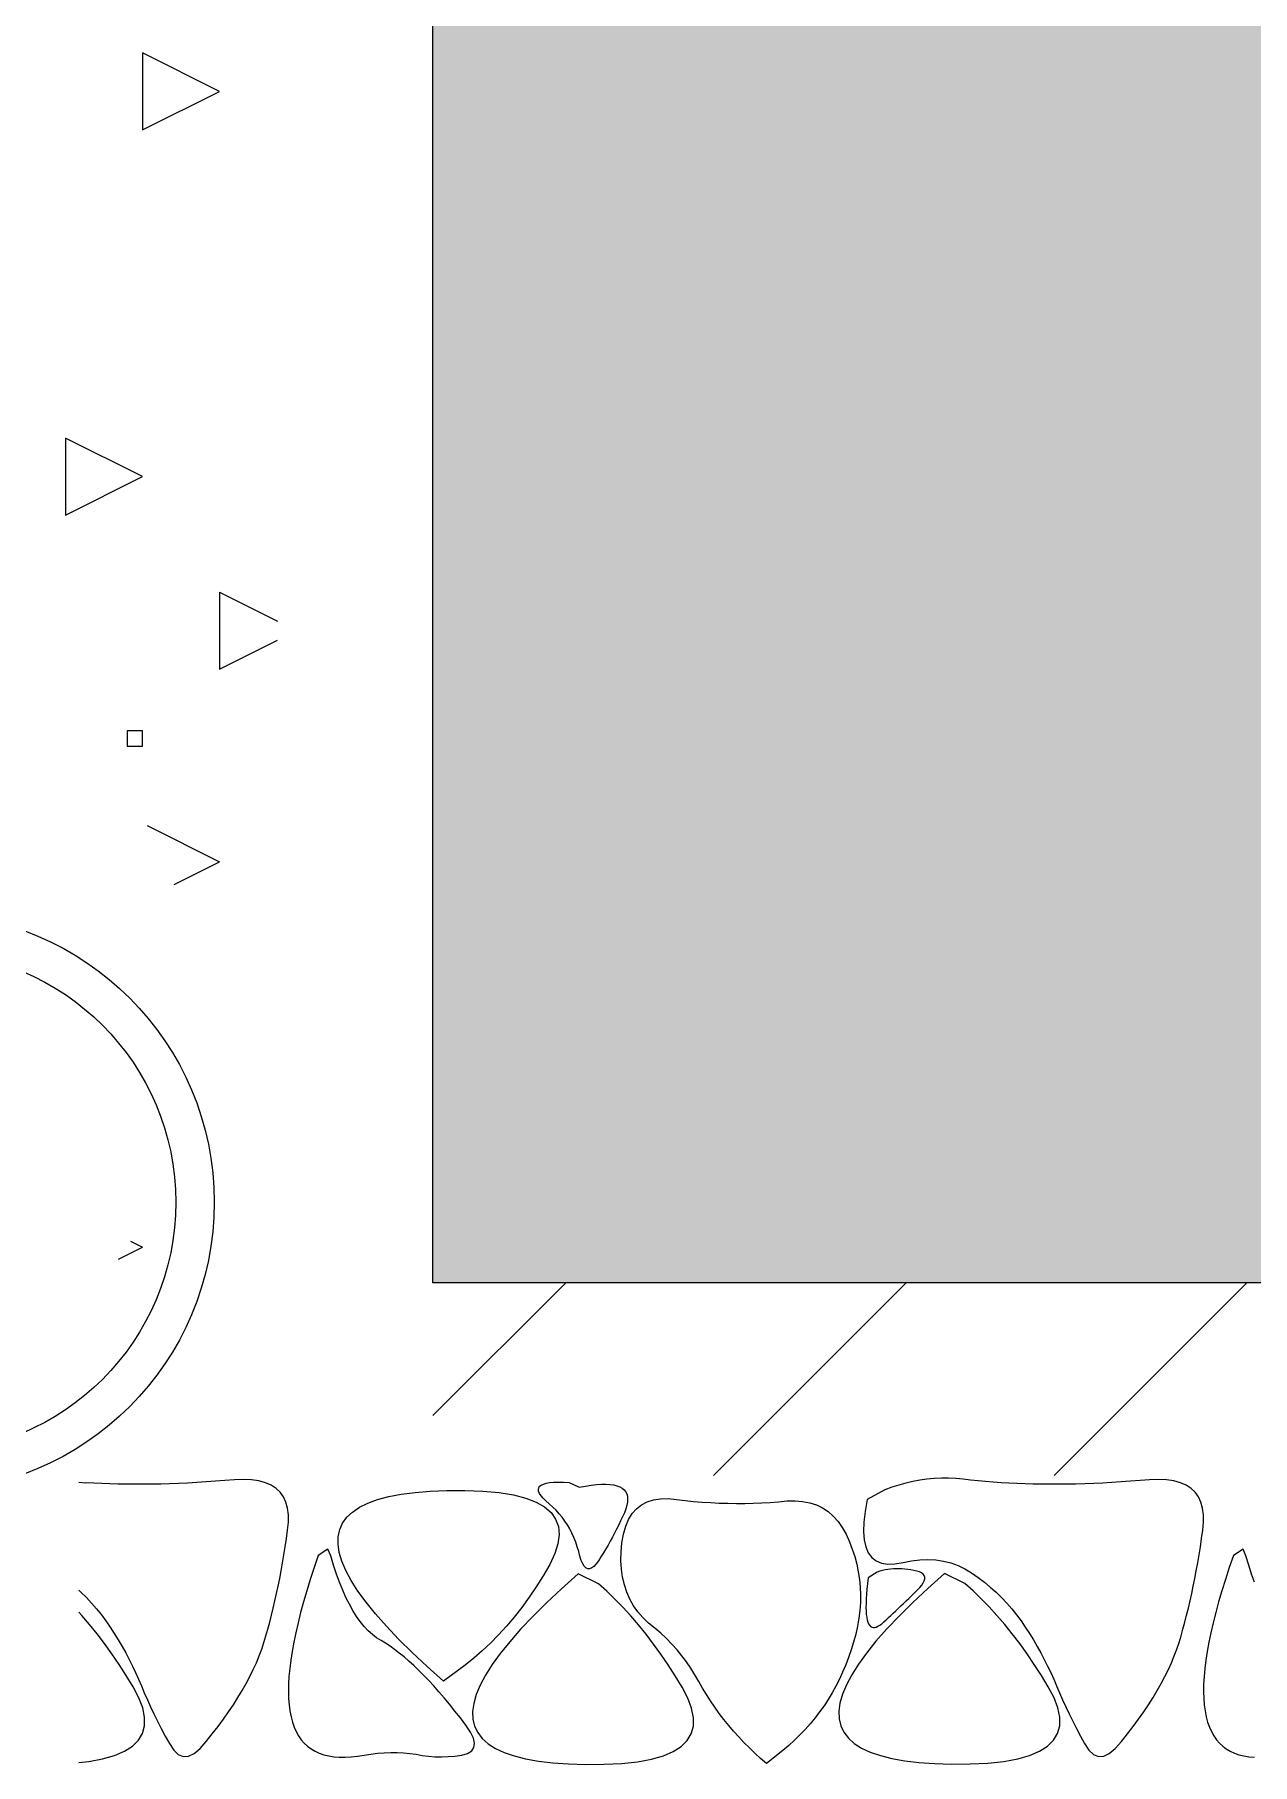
# Model space of a CAD drawing. Header units: metres. Extents: x -220 to 294, y -29 to 18.
# Drawn here: x 24.812 to 25.444, y -8.75 to -7.852 of the extents above; entities that cross this region are included whole.
import ezdxf

# ---------------------------------------------------------------- set-up
doc = ezdxf.new("R2010")
doc.units = ezdxf.units.M
doc.header["$MEASUREMENT"] = 0
for name, color, linetype in [('Rota', 7, 'Continuous'), ('Tarama', 7, 'Continuous'), ('Yay', 7, 'Continuous')]:
    doc.layers.add(name, color=color, linetype=linetype)

msp = doc.modelspace()

# ---------------------------------------------------------------- hatches: boundary and pattern name
at = {"layer": 'Tarama', "linetype": 'Continuous', "lineweight": -3}
h = msp.add_hatch(dxfattribs=at)
h.set_pattern_fill('ANSI33', color=58, scale=0.4, style=0)
h.paths.add_polyline_path([(25.01864, -7.8), (25.01864, -8.5), (34.71864, -8.5), (34.71864, -8.2), (34.71864, -7.8)])
h = msp.add_hatch(dxfattribs=at)
h.set_pattern_fill('ANSI31', color=58, style=0)
h.paths.add_polyline_path([(25.01864, -8.5), (25.01864, -8.6), (34.71864, -8.6), (34.71864, -8.5)])

# ---------------------------------------------------------------- linework, layer by layer
at = {"layer": 'Rota', "color": 7, "linetype": 'Continuous', "lineweight": -3}
for points in [[(25.01864, -8.5), (25.01864, -7.8)], [(25.51864, -8.5), (25.01864, -8.5)]]:
    msp.add_lwpolyline(points, dxfattribs=at)
at = {"layer": 'Tarama', "color": 251, "linetype": 'Continuous', "lineweight": -3}
for points in [[(24.9079, -7.88138), (24.8679, -7.86138)], [(24.8679, -7.86138), (24.8679, -7.90138)], [(24.8679, -7.90138), (24.9079, -7.88138)], [(24.8679, -8.08138), (24.8279, -8.06139)], [(24.8279, -8.06139), (24.8279, -8.10139)], [(24.8279, -8.10139), (24.8679, -8.08138)], [(24.9079, -8.14139), (24.9379, -8.15639)], [(24.9079, -8.14139), (24.9079, -8.18139)], [(24.9079, -8.18139), (24.9379, -8.16638)], [(24.8679, -8.21338), (24.8599, -8.21338)], [(24.8599, -8.21338), (24.8599, -8.22139)], [(24.8679, -8.22139), (24.8679, -8.21338)], [(24.8599, -8.22139), (24.8679, -8.22139)], [(24.87032, -8.2626), (24.9079, -8.28139)], [(24.88434, -8.29316), (24.9079, -8.28139)], [(24.85542, -8.48763), (24.8679, -8.48139)], [(24.86173, -8.4783), (24.8679, -8.48139)]]:
    msp.add_lwpolyline(points, dxfattribs=at)
at = {"layer": 'Tarama', "color": 36, "linetype": 'Continuous', "lineweight": -3}
for points in [[(24.83479, -8.60348), (24.83856, -8.60375)], [(24.89608, -8.60364), (24.89133, -8.60391)], [(24.90089, -8.60334), (24.89608, -8.60364)], [(24.90575, -8.603), (24.90089, -8.60334)], [(24.91067, -8.60261), (24.90575, -8.603)], [(24.91562, -8.6022), (24.91067, -8.60261)], [(24.92027, -8.60204), (24.91562, -8.6022)], [(24.9245, -8.60225), (24.92027, -8.60204)], [(24.92831, -8.60283), (24.9245, -8.60225)], [(24.9317, -8.60376), (24.92831, -8.60283)], [(25.07741, -8.60403), (25.07918, -8.60372)], [(25.07918, -8.60372), (25.08126, -8.60353)], [(25.08126, -8.60353), (25.08366, -8.60344)], [(25.08366, -8.60344), (25.08639, -8.60347)], [(25.08639, -8.60347), (25.08943, -8.60361)], [(25.08943, -8.60361), (25.09455, -8.60614)], [(25.26772, -8.60314), (25.26405, -8.60397)], [(25.2714, -8.60247), (25.26772, -8.60314)], [(25.2751, -8.60196), (25.2714, -8.60247)], [(25.27882, -8.60162), (25.2751, -8.60196)], [(25.28256, -8.60145), (25.27882, -8.60162)], [(25.28632, -8.60144), (25.28256, -8.60145)], [(25.29009, -8.60159), (25.28632, -8.60144)], [(25.29389, -8.60191), (25.29009, -8.60159)], [(25.29772, -8.60235), (25.29389, -8.60191)], [(25.3016, -8.60276), (25.29772, -8.60235)], [(25.30553, -8.60313), (25.3016, -8.60276)], [(25.30951, -8.60346), (25.30553, -8.60313)], [(25.31356, -8.60375), (25.30951, -8.60346)], [(25.37108, -8.60364), (25.36633, -8.60391)], [(25.37589, -8.60334), (25.37108, -8.60364)], [(25.38075, -8.603), (25.37589, -8.60334)], [(25.38567, -8.60261), (25.38075, -8.603)], [(25.39062, -8.6022), (25.38567, -8.60261)], [(25.39527, -8.60204), (25.39062, -8.6022)], [(25.3995, -8.60225), (25.39527, -8.60204)], [(25.40331, -8.60283), (25.3995, -8.60225)], [(25.4067, -8.60376), (25.40331, -8.60283)], [(24.84265, -8.60399), (24.83856, -8.60375)], [(24.84681, -8.6042), (24.84265, -8.60399)], [(24.85101, -8.60436), (24.84681, -8.6042)], [(24.85527, -8.60448), (24.85101, -8.60436)], [(24.85959, -8.60455), (24.85527, -8.60448)], [(24.86396, -8.60459), (24.85959, -8.60455)], [(24.86838, -8.60458), (24.86396, -8.60459)], [(24.87286, -8.60453), (24.86838, -8.60458)], [(24.8774, -8.60444), (24.87286, -8.60453)], [(24.88198, -8.6043), (24.8774, -8.60444)], [(24.88663, -8.60412), (24.88198, -8.6043)], [(24.89133, -8.60391), (24.88663, -8.60412)], [(24.93467, -8.60505), (24.9317, -8.60376)], [(24.93721, -8.60671), (24.93467, -8.60505)], [(24.93933, -8.60873), (24.93721, -8.60671)], [(24.94104, -8.61111), (24.93933, -8.60873)], [(24.94232, -8.61386), (24.94104, -8.61111)], [(24.98488, -8.61438), (24.98993, -8.61253)], [(24.98993, -8.61253), (24.99571, -8.61099)], [(24.99571, -8.61099), (25.00219, -8.60975)], [(25.00219, -8.60975), (25.00938, -8.60881)], [(25.00938, -8.60881), (25.01729, -8.60817)], [(25.01729, -8.60817), (25.02591, -8.60783)], [(25.02591, -8.60783), (25.03524, -8.6078)], [(25.03524, -8.6078), (25.04462, -8.60812)], [(25.04462, -8.60812), (25.05301, -8.60887)], [(25.05301, -8.60887), (25.0604, -8.61007)], [(25.0604, -8.61007), (25.0668, -8.6117)], [(25.0668, -8.6117), (25.07219, -8.61378)], [(25.07337, -8.60723), (25.07354, -8.60637)], [(25.07352, -8.60821), (25.07337, -8.60723)], [(25.07398, -8.60929), (25.07352, -8.60821)], [(25.07354, -8.60637), (25.07403, -8.60562)], [(25.07477, -8.61049), (25.07398, -8.60929)], [(25.07403, -8.60562), (25.07484, -8.60498)], [(25.07587, -8.6118), (25.07477, -8.61049)], [(25.07484, -8.60498), (25.07596, -8.60445)], [(25.0773, -8.61322), (25.07587, -8.6118)], [(25.07596, -8.60445), (25.07741, -8.60403)], [(25.09455, -8.60614), (25.09777, -8.60553)], [(25.09777, -8.60553), (25.10078, -8.60506)], [(25.10078, -8.60506), (25.10356, -8.60474)], [(25.10356, -8.60474), (25.10612, -8.60456)], [(25.10612, -8.60456), (25.10846, -8.60453)], [(25.10846, -8.60453), (25.11058, -8.60465)], [(25.11058, -8.60465), (25.11248, -8.60491)], [(25.11248, -8.60491), (25.11415, -8.60531)], [(25.11415, -8.60531), (25.11561, -8.60586)], [(25.11561, -8.60586), (25.11685, -8.60656)], [(25.11685, -8.60656), (25.11786, -8.6074)], [(25.11786, -8.6074), (25.11866, -8.60838)], [(25.11866, -8.60838), (25.11923, -8.60951)], [(25.11923, -8.60951), (25.11958, -8.61079)], [(25.11958, -8.61079), (25.11971, -8.61221)], [(25.11971, -8.61221), (25.11962, -8.61377)], [(25.12977, -8.61365), (25.13306, -8.61261)], [(25.13306, -8.61261), (25.13671, -8.61206)], [(25.13671, -8.61206), (25.14072, -8.61202)], [(25.14072, -8.61202), (25.14507, -8.61245)], [(25.14507, -8.61245), (25.14953, -8.61298)], [(25.24413, -8.61253), (25.243, -8.61869)], [(25.25319, -8.60746), (25.24413, -8.61253)], [(25.25679, -8.60614), (25.25319, -8.60746)], [(25.26041, -8.60497), (25.25679, -8.60614)], [(25.26405, -8.60397), (25.26041, -8.60497)], [(25.31765, -8.60399), (25.31356, -8.60375)], [(25.3218, -8.6042), (25.31765, -8.60399)], [(25.32601, -8.60436), (25.3218, -8.6042)], [(25.33027, -8.60448), (25.32601, -8.60436)], [(25.33459, -8.60455), (25.33027, -8.60448)], [(25.33896, -8.60459), (25.33459, -8.60455)], [(25.34338, -8.60458), (25.33896, -8.60459)], [(25.34786, -8.60453), (25.34338, -8.60458)], [(25.3524, -8.60444), (25.34786, -8.60453)], [(25.35699, -8.6043), (25.3524, -8.60444)], [(25.36163, -8.60412), (25.35699, -8.6043)], [(25.36633, -8.60391), (25.36163, -8.60412)], [(25.40966, -8.60505), (25.4067, -8.60376)], [(25.41221, -8.60671), (25.40966, -8.60505)], [(25.41434, -8.60873), (25.41221, -8.60671)], [(25.41604, -8.61111), (25.41434, -8.60873)], [(25.41732, -8.61386), (25.41604, -8.61111)], [(24.94318, -8.61696), (24.94232, -8.61386)], [(24.94362, -8.62043), (24.94318, -8.61696)], [(24.94364, -8.62426), (24.94362, -8.62043)], [(24.97398, -8.62172), (24.9769, -8.61897)], [(24.9769, -8.61897), (24.98053, -8.61652)], [(24.98053, -8.61652), (24.98488, -8.61438)], [(25.07219, -8.61378), (25.07658, -8.61629)], [(25.07658, -8.61629), (25.07997, -8.61924)], [(25.07904, -8.61475), (25.0773, -8.61322)], [(25.08086, -8.61637), (25.07904, -8.61475)], [(25.07997, -8.61924), (25.08236, -8.62263)], [(25.08258, -8.61808), (25.08086, -8.61637)], [(25.0842, -8.61986), (25.08258, -8.61808)], [(25.08573, -8.62172), (25.0842, -8.61986)], [(25.11708, -8.62146), (25.11609, -8.62358)], [(25.11803, -8.61934), (25.11708, -8.62146)], [(25.11878, -8.61734), (25.11803, -8.61934)], [(25.11931, -8.61548), (25.11878, -8.61734)], [(25.11962, -8.61377), (25.11931, -8.61548)], [(25.12019, -8.62281), (25.12205, -8.61978)], [(25.12205, -8.61978), (25.12426, -8.61724)], [(25.12426, -8.61724), (25.12683, -8.6152)], [(25.12683, -8.6152), (25.12977, -8.61365)], [(25.14953, -8.61298), (25.15398, -8.61343)], [(25.15398, -8.61343), (25.15843, -8.61379)], [(25.15843, -8.61379), (25.16287, -8.61409)], [(25.16287, -8.61409), (25.1673, -8.6143)], [(25.1673, -8.6143), (25.17172, -8.61444)], [(25.17172, -8.61444), (25.17614, -8.61449)], [(25.17614, -8.61449), (25.18055, -8.61447)], [(25.18055, -8.61447), (25.18495, -8.61438)], [(25.18495, -8.61438), (25.18934, -8.6142)], [(25.18934, -8.6142), (25.19373, -8.61395)], [(25.19373, -8.61395), (25.19811, -8.61362)], [(25.19811, -8.61362), (25.20247, -8.61323)], [(25.20247, -8.61323), (25.20664, -8.61315)], [(25.20664, -8.61315), (25.21056, -8.61347)], [(25.21056, -8.61347), (25.21424, -8.61419)], [(25.21424, -8.61419), (25.21767, -8.61532)], [(25.21767, -8.61532), (25.22085, -8.61685)], [(25.22085, -8.61685), (25.22379, -8.61878)], [(25.22379, -8.61878), (25.22648, -8.62111)], [(25.22648, -8.62111), (25.22893, -8.62385)], [(25.243, -8.61869), (25.24236, -8.62423)], [(25.41818, -8.61696), (25.41732, -8.61386)], [(25.41862, -8.62043), (25.41818, -8.61696)], [(25.41864, -8.62426), (25.41862, -8.62043)], [(24.94263, -8.63277), (24.94324, -8.62845)], [(24.94324, -8.62845), (24.94364, -8.62426)], [(24.96949, -8.63178), (24.97027, -8.62812)], [(24.97027, -8.62812), (24.97177, -8.62477)], [(24.97177, -8.62477), (24.97398, -8.62172)], [(25.08236, -8.62263), (25.08375, -8.62646)], [(25.08375, -8.62646), (25.08414, -8.63072)], [(25.08715, -8.62366), (25.08573, -8.62172)], [(25.08847, -8.62568), (25.08715, -8.62366)], [(25.08969, -8.62778), (25.08847, -8.62568)], [(25.09081, -8.62996), (25.08969, -8.62778)], [(25.09184, -8.63221), (25.09081, -8.62996)], [(25.11295, -8.6299), (25.11184, -8.63198)], [(25.11402, -8.6278), (25.11295, -8.6299)], [(25.11507, -8.6257), (25.11402, -8.6278)], [(25.11609, -8.62358), (25.11507, -8.6257)], [(25.11679, -8.63491), (25.11756, -8.63038)], [(25.11756, -8.63038), (25.1187, -8.62635)], [(25.1187, -8.62635), (25.12019, -8.62281)], [(25.22893, -8.62385), (25.23113, -8.62699)], [(25.23113, -8.62699), (25.23309, -8.63054)], [(25.23309, -8.63054), (25.2348, -8.63437)], [(25.24236, -8.62423), (25.24221, -8.62914)], [(25.24221, -8.62914), (25.24254, -8.63343)], [(25.41763, -8.63277), (25.41824, -8.62845)], [(25.41824, -8.62845), (25.41864, -8.62426)], [(24.94131, -8.64123), (24.94199, -8.63703)], [(24.94199, -8.63703), (24.94263, -8.63277)], [(24.96417, -8.63821), (24.95914, -8.64146)], [(24.96563, -8.64173), (24.96417, -8.63821)], [(24.96942, -8.63573), (24.96949, -8.63178)], [(24.97006, -8.63999), (24.96942, -8.63573)], [(25.08353, -8.63543), (25.08193, -8.64057)], [(25.08414, -8.63072), (25.08353, -8.63543)], [(25.09276, -8.63455), (25.09184, -8.63221)], [(25.09358, -8.63696), (25.09276, -8.63455)], [(25.09431, -8.63946), (25.09358, -8.63696)], [(25.09495, -8.64197), (25.09431, -8.63946)], [(25.10834, -8.63816), (25.10712, -8.6402)], [(25.10954, -8.63611), (25.10834, -8.63816)], [(25.1107, -8.63405), (25.10954, -8.63611)], [(25.11184, -8.63198), (25.1107, -8.63405)], [(25.11636, -8.63969), (25.11679, -8.63491)], [(25.2348, -8.63437), (25.2363, -8.63824)], [(25.2363, -8.63824), (25.23757, -8.64213)], [(25.24254, -8.63343), (25.24335, -8.63709)], [(25.24335, -8.63709), (25.24465, -8.64012)], [(25.41632, -8.64123), (25.41699, -8.63703)], [(25.41699, -8.63703), (25.41763, -8.63277)], [(25.43917, -8.63821), (25.43414, -8.64146)], [(25.44063, -8.64173), (25.43917, -8.63821)], [(24.93988, -8.64944), (24.94061, -8.64537)], [(24.94061, -8.64537), (24.94131, -8.64123)], [(24.95699, -8.64779), (24.95499, -8.65392)], [(24.95914, -8.64146), (24.95699, -8.64779)], [(24.96708, -8.64657), (24.96563, -8.64173)], [(24.96859, -8.65115), (24.96708, -8.64657)], [(24.97141, -8.64455), (24.97006, -8.63999)], [(24.97348, -8.64941), (24.97141, -8.64455)], [(25.07932, -8.64615), (25.07587, -8.65205)], [(25.08193, -8.64057), (25.07932, -8.64615)], [(25.09564, -8.64411), (25.09495, -8.64197)], [(25.09639, -8.64583), (25.09564, -8.64411)], [(25.0972, -8.64712), (25.09639, -8.64583)], [(25.09807, -8.64798), (25.0972, -8.64712)], [(25.099, -8.64842), (25.09807, -8.64798)], [(25.1, -8.64844), (25.099, -8.64842)], [(25.10105, -8.64802), (25.1, -8.64844)], [(25.10217, -8.64719), (25.10105, -8.64802)], [(25.10335, -8.64592), (25.10217, -8.64719)], [(25.10459, -8.64424), (25.10335, -8.64592)], [(25.10587, -8.64223), (25.10459, -8.64424)], [(25.10712, -8.6402), (25.10587, -8.64223)], [(25.11627, -8.64428), (25.11636, -8.63969)], [(25.11651, -8.64867), (25.11627, -8.64428)], [(25.23757, -8.64213), (25.23862, -8.64604)], [(25.23862, -8.64604), (25.23945, -8.64998)], [(25.24465, -8.64012), (25.24644, -8.64253)], [(25.24644, -8.64253), (25.24871, -8.64431)], [(25.24871, -8.64431), (25.25147, -8.64547)], [(25.25147, -8.64547), (25.25471, -8.64601)], [(25.25471, -8.64601), (25.25844, -8.64591)], [(25.25623, -8.64864), (25.2548, -8.64882)], [(25.25768, -8.64852), (25.25623, -8.64864)], [(25.25914, -8.64845), (25.25768, -8.64852)], [(25.25844, -8.64591), (25.26265, -8.6452)], [(25.26061, -8.64844), (25.25914, -8.64845)], [(25.26211, -8.64849), (25.26061, -8.64844)], [(25.26362, -8.6486), (25.26211, -8.64849)], [(25.26265, -8.6452), (25.26709, -8.64428)], [(25.26514, -8.64877), (25.26362, -8.6486)], [(25.26709, -8.64428), (25.27141, -8.64374)], [(25.27141, -8.64374), (25.27561, -8.64359)], [(25.27561, -8.64359), (25.27969, -8.6438)], [(25.27969, -8.6438), (25.28365, -8.6444)], [(25.28365, -8.6444), (25.28749, -8.64538)], [(25.28749, -8.64538), (25.29121, -8.64674)], [(25.29121, -8.64674), (25.29481, -8.64847)], [(25.29481, -8.64847), (25.29829, -8.65058)], [(25.41488, -8.64944), (25.41561, -8.64537)], [(25.41561, -8.64537), (25.41632, -8.64123)], [(25.43199, -8.64779), (25.42999, -8.65392)], [(25.43414, -8.64146), (25.43199, -8.64779)], [(25.44208, -8.64657), (25.44063, -8.64173)], [(25.44359, -8.65115), (25.44208, -8.64657)], [(24.93751, -8.66128), (24.93833, -8.6574)], [(24.93833, -8.6574), (24.93912, -8.65345)], [(24.93912, -8.65345), (24.93988, -8.64944)], [(24.95499, -8.65392), (24.95316, -8.65986)], [(24.97017, -8.65547), (24.96859, -8.65115)], [(24.97181, -8.65953), (24.97017, -8.65547)], [(24.97626, -8.65457), (24.97348, -8.64941)], [(24.97975, -8.66003), (24.97626, -8.65457)], [(25.07587, -8.65205), (25.07226, -8.65776)], [(25.09401, -8.65114), (25.08545, -8.65879)], [(25.10465, -8.6563), (25.09401, -8.65114)], [(25.10892, -8.66014), (25.10465, -8.6563)], [(25.11709, -8.65286), (25.11651, -8.64867)], [(25.11801, -8.65685), (25.11709, -8.65286)], [(25.11926, -8.66064), (25.11801, -8.65685)], [(25.23945, -8.64998), (25.24006, -8.65395)], [(25.24006, -8.65395), (25.24044, -8.65794)], [(25.24426, -8.6561), (25.24395, -8.65896)], [(25.24464, -8.65305), (25.24426, -8.6561)], [(25.24924, -8.65013), (25.24464, -8.65305)], [(25.2506, -8.64971), (25.24924, -8.65013)], [(25.25199, -8.64936), (25.2506, -8.64971)], [(25.25339, -8.64906), (25.25199, -8.64936)], [(25.2548, -8.64882), (25.25339, -8.64906)], [(25.26668, -8.64899), (25.26514, -8.64877)], [(25.26824, -8.64927), (25.26668, -8.64899)], [(25.2698, -8.64962), (25.26824, -8.64927)], [(25.27117, -8.65004), (25.2698, -8.64962)], [(25.27227, -8.65057), (25.27117, -8.65004)], [(25.27131, -8.65821), (25.27238, -8.65692)], [(25.2731, -8.65119), (25.27227, -8.65057)], [(25.27238, -8.65692), (25.27318, -8.65572)], [(25.27366, -8.6519), (25.2731, -8.65119)], [(25.27318, -8.65572), (25.27371, -8.65462)], [(25.27395, -8.65271), (25.27366, -8.6519)], [(25.27371, -8.65462), (25.27396, -8.65362)], [(25.27396, -8.65362), (25.27395, -8.65271)], [(25.28412, -8.65095), (25.27557, -8.6586)], [(25.29477, -8.65611), (25.28412, -8.65095)], [(25.29904, -8.65995), (25.29477, -8.65611)], [(25.29829, -8.65058), (25.30164, -8.65292)], [(25.30164, -8.65292), (25.30487, -8.65537)], [(25.30487, -8.65537), (25.30797, -8.65793)], [(25.41251, -8.66128), (25.41333, -8.6574)], [(25.41333, -8.6574), (25.41412, -8.65345)], [(25.41412, -8.65345), (25.41488, -8.64944)], [(25.42999, -8.65392), (25.42816, -8.65986)], [(25.44517, -8.65547), (25.44359, -8.65115)], [(24.83479, -8.65957), (24.83595, -8.6606)], [(24.83595, -8.6606), (24.83879, -8.66337)], [(24.83879, -8.66337), (24.84151, -8.66625)], [(24.84151, -8.66625), (24.8441, -8.66923)], [(24.93578, -8.66886), (24.93666, -8.6651)], [(24.93666, -8.6651), (24.93751, -8.66128)], [(24.95149, -8.6656), (24.94998, -8.67114)], [(24.95316, -8.65986), (24.95149, -8.6656)], [(24.97352, -8.66332), (24.97181, -8.65953)], [(24.97529, -8.66686), (24.97352, -8.66332)], [(24.98395, -8.6658), (24.97975, -8.66003)], [(24.98887, -8.67186), (24.98395, -8.6658)], [(25.06854, -8.66324), (25.06473, -8.66847)], [(25.07226, -8.65776), (25.06854, -8.66324)], [(25.07763, -8.66612), (25.07052, -8.67315)], [(25.08545, -8.65879), (25.07763, -8.66612)], [(25.11312, -8.66419), (25.10892, -8.66014)], [(25.11726, -8.66844), (25.11312, -8.66419)], [(25.12084, -8.66424), (25.11926, -8.66064)], [(25.12276, -8.66763), (25.12084, -8.66424)], [(25.24055, -8.66599), (25.24027, -8.67006)], [(25.24044, -8.65794), (25.24061, -8.66195)], [(25.24061, -8.66195), (25.24055, -8.66599)], [(25.24346, -8.66639), (25.24343, -8.66848)], [(25.24355, -8.6641), (25.24346, -8.66639)], [(25.24372, -8.66162), (25.24355, -8.6641)], [(25.24395, -8.65896), (25.24372, -8.66162)], [(25.26774, -8.66593), (25.26064, -8.67296)], [(25.26149, -8.66775), (25.26284, -8.66646)], [(25.26284, -8.66646), (25.26421, -8.66514)], [(25.26421, -8.66514), (25.26562, -8.6638)], [(25.26562, -8.6638), (25.26704, -8.66243)], [(25.26704, -8.66243), (25.2685, -8.66103)], [(25.27557, -8.6586), (25.26774, -8.66593)], [(25.2685, -8.66103), (25.26997, -8.6596)], [(25.26997, -8.6596), (25.27131, -8.65821)], [(25.30324, -8.664), (25.29904, -8.65995)], [(25.30737, -8.66825), (25.30324, -8.664)], [(25.30797, -8.65793), (25.31095, -8.6606)], [(25.31095, -8.6606), (25.31379, -8.66337)], [(25.31379, -8.66337), (25.31651, -8.66625)], [(25.31651, -8.66625), (25.3191, -8.66923)], [(25.41078, -8.66886), (25.41166, -8.6651)], [(25.41166, -8.6651), (25.41251, -8.66128)], [(25.42649, -8.6656), (25.42498, -8.67114)], [(25.42816, -8.65986), (25.42649, -8.6656)], [(24.83644, -8.67271), (24.83479, -8.6709)], [(24.84044, -8.67737), (24.83644, -8.67271)], [(24.8441, -8.66923), (24.84657, -8.67232)], [(24.84657, -8.67232), (24.8489, -8.67552)], [(24.8489, -8.67552), (24.85113, -8.6788)], [(24.93393, -8.67619), (24.93487, -8.67256)], [(24.93487, -8.67256), (24.93578, -8.66886)], [(24.94998, -8.67114), (24.94864, -8.67648)], [(24.97712, -8.67013), (24.97529, -8.66686)], [(24.97901, -8.67314), (24.97712, -8.67013)], [(24.98097, -8.67588), (24.97901, -8.67314)], [(24.9945, -8.67823), (24.98887, -8.67186)], [(25.06083, -8.67347), (25.05682, -8.67822)], [(25.06473, -8.66847), (25.06083, -8.67347)], [(25.07052, -8.67315), (25.06415, -8.67987)], [(25.12132, -8.6729), (25.11726, -8.66844)], [(25.12533, -8.67756), (25.12132, -8.6729)], [(25.12502, -8.67082), (25.12276, -8.66763)], [(25.12761, -8.67381), (25.12502, -8.67082)], [(25.13054, -8.67661), (25.12761, -8.67381)], [(25.23977, -8.67414), (25.23904, -8.67826)], [(25.24027, -8.67006), (25.23977, -8.67414)], [(25.24343, -8.66848), (25.24348, -8.67038)], [(25.24348, -8.67038), (25.2436, -8.6721)], [(25.2436, -8.6721), (25.24379, -8.67362)], [(25.24379, -8.67362), (25.24405, -8.67495)], [(25.24405, -8.67495), (25.24439, -8.67608)], [(25.25275, -8.67599), (25.25393, -8.67489)], [(25.25393, -8.67489), (25.25512, -8.67377)], [(25.26064, -8.67296), (25.25426, -8.67968)], [(25.25512, -8.67377), (25.25634, -8.67262)], [(25.25634, -8.67262), (25.25759, -8.67144)], [(25.25759, -8.67144), (25.25886, -8.67024)], [(25.25886, -8.67024), (25.26016, -8.66901)], [(25.26016, -8.66901), (25.26149, -8.66775)], [(25.31144, -8.67271), (25.30737, -8.66825)], [(25.31544, -8.67737), (25.31144, -8.67271)], [(25.3191, -8.66923), (25.32157, -8.67232)], [(25.32157, -8.67232), (25.3239, -8.67552)], [(25.3239, -8.67552), (25.32613, -8.6788)], [(25.40893, -8.67619), (25.40987, -8.67256)], [(25.40987, -8.67256), (25.41078, -8.66886)], [(25.42498, -8.67114), (25.42364, -8.67648)], [(24.84438, -8.68224), (24.84044, -8.67737)], [(24.84825, -8.68731), (24.84438, -8.68224)], [(24.85113, -8.6788), (24.85327, -8.68209)], [(24.85327, -8.68209), (24.85533, -8.68541)], [(24.93093, -8.68672), (24.93196, -8.68327)], [(24.93196, -8.68327), (24.93296, -8.67976)], [(24.93296, -8.67976), (24.93393, -8.67619)], [(24.94745, -8.68163), (24.94642, -8.68658)], [(24.94864, -8.67648), (24.94745, -8.68163)], [(24.983, -8.67837), (24.98097, -8.67588)], [(24.98508, -8.68059), (24.983, -8.67837)], [(24.98723, -8.68255), (24.98508, -8.68059)], [(24.98944, -8.68425), (24.98723, -8.68255)], [(24.99172, -8.68568), (24.98944, -8.68425)], [(25.00084, -8.6849), (24.9945, -8.67823)], [(25.05272, -8.68274), (25.04852, -8.68701)], [(25.05682, -8.67822), (25.05272, -8.68274)], [(25.06415, -8.67987), (25.0585, -8.68629)], [(25.12926, -8.68243), (25.12533, -8.67756)], [(25.13313, -8.6875), (25.12926, -8.68243)], [(25.13375, -8.67924), (25.13054, -8.67661)], [(25.13687, -8.68193), (25.13375, -8.67924)], [(25.13985, -8.68471), (25.13687, -8.68193)], [(25.2381, -8.68239), (25.23697, -8.68651)], [(25.23904, -8.67826), (25.2381, -8.68239)], [(25.24439, -8.67608), (25.24479, -8.67703)], [(25.24479, -8.67703), (25.24527, -8.67779)], [(25.24527, -8.67779), (25.24581, -8.67835)], [(25.24581, -8.67835), (25.24643, -8.67873)], [(25.24643, -8.67873), (25.24712, -8.67891)], [(25.24712, -8.67891), (25.24788, -8.6789)], [(25.24788, -8.6789), (25.24871, -8.6787)], [(25.25426, -8.67968), (25.24861, -8.6861)], [(25.24871, -8.6787), (25.24962, -8.67831)], [(25.24962, -8.67831), (25.25059, -8.67772)], [(25.25059, -8.67772), (25.25164, -8.67695)], [(25.25164, -8.67695), (25.25275, -8.67599)], [(25.31938, -8.68224), (25.31544, -8.67737)], [(25.32325, -8.68731), (25.31938, -8.68224)], [(25.32613, -8.6788), (25.32827, -8.68209)], [(25.32827, -8.68209), (25.33033, -8.68541)], [(25.40593, -8.68672), (25.40696, -8.68327)], [(25.40696, -8.68327), (25.40796, -8.67976)], [(25.40796, -8.67976), (25.40893, -8.67619)], [(25.42245, -8.68163), (25.42142, -8.68658)], [(25.42364, -8.67648), (25.42245, -8.68163)], [(24.85205, -8.69259), (24.84825, -8.68731)], [(24.85579, -8.69808), (24.85205, -8.69259)], [(24.85533, -8.68541), (24.8573, -8.68875)], [(24.8573, -8.68875), (24.85919, -8.69212)], [(24.85919, -8.69212), (24.861, -8.69551)], [(24.92846, -8.69367), (24.92977, -8.69018)], [(24.92977, -8.69018), (24.93093, -8.68672)], [(24.94555, -8.69133), (24.94485, -8.69589)], [(24.94642, -8.68658), (24.94555, -8.69133)], [(24.99404, -8.68709), (24.99172, -8.68568)], [(24.9964, -8.68865), (24.99404, -8.68709)], [(24.99879, -8.69036), (24.9964, -8.68865)], [(25.00121, -8.69221), (24.99879, -8.69036)], [(25.00789, -8.69187), (25.00084, -8.6849)], [(25.00367, -8.69421), (25.00121, -8.69221)], [(25.01566, -8.69914), (25.00789, -8.69187)], [(25.04422, -8.69105), (25.03982, -8.69485)], [(25.04852, -8.68701), (25.04422, -8.69105)], [(25.05357, -8.6924), (25.04937, -8.69819)], [(25.0585, -8.68629), (25.05357, -8.6924)], [(25.13694, -8.69278), (25.13313, -8.6875)], [(25.14067, -8.69827), (25.13694, -8.69278)], [(25.14268, -8.68759), (25.13985, -8.68471)], [(25.14536, -8.69057), (25.14268, -8.68759)], [(25.1479, -8.69364), (25.14536, -8.69057)], [(25.23573, -8.69054), (25.23437, -8.69448)], [(25.23697, -8.68651), (25.23573, -8.69054)], [(25.24369, -8.69221), (25.23949, -8.698)], [(25.24861, -8.6861), (25.24369, -8.69221)], [(25.32705, -8.69259), (25.32325, -8.68731)], [(25.33079, -8.69808), (25.32705, -8.69259)], [(25.33033, -8.68541), (25.3323, -8.68875)], [(25.3323, -8.68875), (25.33419, -8.69212)], [(25.33419, -8.69212), (25.336, -8.69551)], [(25.40346, -8.69367), (25.40477, -8.69018)], [(25.40477, -8.69018), (25.40593, -8.68672)], [(25.42056, -8.69133), (25.41985, -8.69589)], [(25.42142, -8.68658), (25.42056, -8.69133)], [(24.85946, -8.70376), (24.85579, -8.69808)], [(24.861, -8.69551), (24.86272, -8.69892)], [(24.86272, -8.69892), (24.86435, -8.70235)], [(24.86435, -8.70235), (24.8659, -8.70581)], [(24.92363, -8.70434), (24.92539, -8.70075)], [(24.92539, -8.70075), (24.927, -8.6972)], [(24.927, -8.6972), (24.92846, -8.69367)], [(24.94431, -8.70025), (24.94392, -8.70441)], [(24.94485, -8.69589), (24.94431, -8.70025)], [(25.00616, -8.69635), (25.00367, -8.69421)], [(25.00868, -8.69865), (25.00616, -8.69635)], [(25.01124, -8.70109), (25.00868, -8.69865)], [(25.01383, -8.70368), (25.01124, -8.70109)], [(25.02413, -8.70672), (25.01566, -8.69914)], [(25.03533, -8.69841), (25.02413, -8.70672)], [(25.03982, -8.69485), (25.03533, -8.69841)], [(25.04937, -8.69819), (25.0459, -8.70369)], [(25.14435, -8.70395), (25.14067, -8.69827)], [(25.15029, -8.69682), (25.1479, -8.69364)], [(25.15253, -8.70009), (25.15029, -8.69682)], [(25.15463, -8.70345), (25.15253, -8.70009)], [(25.23131, -8.70209), (25.22961, -8.70575)], [(25.2329, -8.69833), (25.23131, -8.70209)], [(25.23437, -8.69448), (25.2329, -8.69833)], [(25.23949, -8.698), (25.23601, -8.7035)], [(25.33446, -8.70376), (25.33079, -8.69808)], [(25.336, -8.69551), (25.33772, -8.69892)], [(25.33772, -8.69892), (25.33935, -8.70235)], [(25.33935, -8.70235), (25.3409, -8.70581)], [(25.39863, -8.70434), (25.40039, -8.70075)], [(25.40039, -8.70075), (25.402, -8.6972)], [(25.402, -8.6972), (25.40346, -8.69367)], [(25.41931, -8.70025), (25.41892, -8.70441)], [(25.41985, -8.69589), (25.41931, -8.70025)], [(24.86307, -8.70966), (24.85946, -8.70376)], [(24.86607, -8.7154), (24.86307, -8.70966)], [(24.8659, -8.70581), (24.86737, -8.70929)], [(24.86737, -8.70929), (24.86885, -8.71282)], [(24.91966, -8.71161), (24.92172, -8.70796)], [(24.92172, -8.70796), (24.92363, -8.70434)], [(24.9437, -8.70837), (24.94364, -8.71214)], [(24.94392, -8.70441), (24.9437, -8.70837)], [(25.01646, -8.70641), (25.01383, -8.70368)], [(25.01911, -8.70929), (25.01646, -8.70641)], [(25.0218, -8.71232), (25.01911, -8.70929)], [(25.04315, -8.70887), (25.04112, -8.71375)], [(25.0459, -8.70369), (25.04315, -8.70887)], [(25.14795, -8.70985), (25.14435, -8.70395)], [(25.15096, -8.71559), (25.14795, -8.70985)], [(25.15659, -8.70691), (25.15463, -8.70345)], [(25.15857, -8.71035), (25.15659, -8.70691)], [(25.16063, -8.71373), (25.15857, -8.71035)], [(25.22779, -8.70933), (25.22586, -8.71282)], [(25.22961, -8.70575), (25.22779, -8.70933)], [(25.23326, -8.70868), (25.23124, -8.71356)], [(25.23601, -8.7035), (25.23326, -8.70868)], [(25.33807, -8.70966), (25.33446, -8.70376)], [(25.34107, -8.7154), (25.33807, -8.70966)], [(25.3409, -8.70581), (25.34237, -8.70929)], [(25.34237, -8.70929), (25.34385, -8.71282)], [(25.39466, -8.71161), (25.39672, -8.70796)], [(25.39672, -8.70796), (25.39863, -8.70434)], [(25.4187, -8.70837), (25.41864, -8.71214)], [(25.41892, -8.70441), (25.4187, -8.70837)], [(24.86806, -8.72069), (24.86607, -8.7154)], [(24.86885, -8.71282), (24.87043, -8.7164)], [(24.87043, -8.7164), (24.8721, -8.72005)], [(24.8721, -8.72005), (24.87387, -8.72376)], [(24.91258, -8.72277), (24.91509, -8.71902)], [(24.91509, -8.71902), (24.91745, -8.7153)], [(24.91745, -8.7153), (24.91966, -8.71161)], [(24.94364, -8.71214), (24.94374, -8.71571)], [(24.94374, -8.71571), (24.944, -8.71908)], [(24.944, -8.71908), (24.94442, -8.72226)], [(25.02453, -8.71549), (25.0218, -8.71232)], [(25.02729, -8.71881), (25.02453, -8.71549)], [(25.03008, -8.72228), (25.02729, -8.71881)], [(25.03982, -8.71832), (25.03925, -8.72258)], [(25.04112, -8.71375), (25.03982, -8.71832)], [(25.15294, -8.72088), (25.15096, -8.71559)], [(25.16277, -8.71705), (25.16063, -8.71373)], [(25.16499, -8.72031), (25.16277, -8.71705)], [(25.1673, -8.72351), (25.16499, -8.72031)], [(25.22165, -8.71952), (25.21938, -8.72274)], [(25.22382, -8.71622), (25.22165, -8.71952)], [(25.22586, -8.71282), (25.22382, -8.71622)], [(25.22994, -8.71813), (25.22937, -8.72239)], [(25.23124, -8.71356), (25.22994, -8.71813)], [(25.34306, -8.72069), (25.34107, -8.7154)], [(25.34385, -8.71282), (25.34543, -8.7164)], [(25.34543, -8.7164), (25.3471, -8.72005)], [(25.3471, -8.72005), (25.34887, -8.72376)], [(25.38758, -8.72277), (25.39009, -8.71902)], [(25.39009, -8.71902), (25.39245, -8.7153)], [(25.39245, -8.7153), (25.39466, -8.71161)], [(25.41864, -8.71214), (25.41874, -8.71571)], [(25.41874, -8.71571), (25.419, -8.71908)], [(25.419, -8.71908), (25.41942, -8.72226)], [(24.86902, -8.72555), (24.86806, -8.72069)], [(24.86897, -8.72996), (24.86902, -8.72555)], [(24.87387, -8.72376), (24.87572, -8.72754)], [(24.87572, -8.72754), (24.87766, -8.73137)], [(24.9071, -8.73036), (24.90992, -8.72655)], [(24.90992, -8.72655), (24.91258, -8.72277)], [(24.94442, -8.72226), (24.94501, -8.72523)], [(24.94501, -8.72523), (24.94575, -8.72801)], [(24.94575, -8.72801), (24.94666, -8.7306)], [(25.0329, -8.7259), (25.03008, -8.72228)], [(25.03576, -8.72966), (25.0329, -8.7259)], [(25.03925, -8.72258), (25.0394, -8.72653)], [(25.0394, -8.72653), (25.04028, -8.73018)], [(25.15391, -8.72574), (25.15294, -8.72088)], [(25.15385, -8.73015), (25.15391, -8.72574)], [(25.16969, -8.72665), (25.1673, -8.72351)], [(25.17217, -8.72972), (25.16969, -8.72665)], [(25.21448, -8.7289), (25.21186, -8.73185)], [(25.21699, -8.72587), (25.21448, -8.7289)], [(25.21938, -8.72274), (25.21699, -8.72587)], [(25.22937, -8.72239), (25.22952, -8.72634)], [(25.22952, -8.72634), (25.2304, -8.72999)], [(25.34402, -8.72555), (25.34306, -8.72069)], [(25.34397, -8.72996), (25.34402, -8.72555)], [(25.34887, -8.72376), (25.35072, -8.72754)], [(25.35072, -8.72754), (25.35266, -8.73137)], [(25.3821, -8.73036), (25.38492, -8.72655)], [(25.38492, -8.72655), (25.38758, -8.72277)], [(25.41942, -8.72226), (25.42001, -8.72523)], [(25.42001, -8.72523), (25.42075, -8.72801)], [(25.42075, -8.72801), (25.42166, -8.7306)], [(24.86267, -8.74054), (24.86579, -8.73746)], [(24.86579, -8.73746), (24.86789, -8.73393)], [(24.86789, -8.73393), (24.86897, -8.72996)], [(24.87766, -8.73137), (24.8797, -8.73526)], [(24.8797, -8.73526), (24.88183, -8.73922)], [(24.89782, -8.74179), (24.90103, -8.73809)], [(24.90103, -8.73809), (24.90414, -8.73421)], [(24.90414, -8.73421), (24.9071, -8.73036)], [(24.94666, -8.7306), (24.94772, -8.73299)], [(24.94772, -8.73299), (24.94895, -8.73517)], [(24.94895, -8.73517), (24.95033, -8.73717)], [(24.95033, -8.73717), (24.95188, -8.73896)], [(25.03816, -8.73325), (25.03576, -8.72966)], [(25.03967, -8.73639), (25.03816, -8.73325)], [(25.04026, -8.73906), (25.03967, -8.73639)], [(25.04028, -8.73018), (25.04188, -8.73352)], [(25.04188, -8.73352), (25.04421, -8.73655)], [(25.04421, -8.73655), (25.04727, -8.73927)], [(25.14755, -8.74073), (25.15067, -8.73765)], [(25.15067, -8.73765), (25.15277, -8.73412)], [(25.15277, -8.73412), (25.15385, -8.73015)], [(25.17472, -8.73274), (25.17217, -8.72972)], [(25.17736, -8.73569), (25.17472, -8.73274)], [(25.18008, -8.73859), (25.17736, -8.73569)], [(25.20627, -8.73747), (25.20331, -8.74015)], [(25.20912, -8.73471), (25.20627, -8.73747)], [(25.21186, -8.73185), (25.20912, -8.73471)], [(25.2304, -8.72999), (25.232, -8.73333)], [(25.232, -8.73333), (25.23433, -8.73636)], [(25.23433, -8.73636), (25.23738, -8.73908)], [(25.33767, -8.74054), (25.34079, -8.73746)], [(25.34079, -8.73746), (25.34289, -8.73393)], [(25.34289, -8.73393), (25.34397, -8.72996)], [(25.35266, -8.73137), (25.3547, -8.73526)], [(25.3547, -8.73526), (25.35683, -8.73922)], [(25.37282, -8.74179), (25.37603, -8.73809)], [(25.37603, -8.73809), (25.37914, -8.73421)], [(25.37914, -8.73421), (25.3821, -8.73036)], [(25.42166, -8.7306), (25.42272, -8.73299)], [(25.42272, -8.73299), (25.42395, -8.73517)], [(25.42395, -8.73517), (25.42533, -8.73717)], [(25.42533, -8.73717), (25.42688, -8.73896)], [(24.83998, -8.74846), (24.84718, -8.74714)], [(24.84718, -8.74714), (24.85336, -8.74539)], [(24.85336, -8.74539), (24.85853, -8.74318)], [(24.85853, -8.74318), (24.86267, -8.74054)], [(24.88183, -8.73922), (24.88408, -8.74268)], [(24.88408, -8.74268), (24.8865, -8.74492)], [(24.8865, -8.74492), (24.88908, -8.74596)], [(24.88908, -8.74596), (24.89183, -8.74578)], [(24.89183, -8.74578), (24.89474, -8.74439)], [(24.89474, -8.74439), (24.89782, -8.74179)], [(24.95188, -8.73896), (24.95359, -8.74056)], [(24.95359, -8.74056), (24.95546, -8.74196)], [(24.95546, -8.74196), (24.95749, -8.74316)], [(24.95749, -8.74316), (24.95968, -8.74417)], [(24.95968, -8.74417), (24.96204, -8.74498)], [(24.96204, -8.74498), (24.96455, -8.74559)], [(24.96455, -8.74559), (24.96723, -8.746)], [(24.96723, -8.746), (24.97006, -8.74622)], [(24.97006, -8.74622), (24.97306, -8.74624)], [(24.97306, -8.74624), (24.97622, -8.74606)], [(24.97622, -8.74606), (24.97953, -8.74569)], [(24.97953, -8.74569), (24.98301, -8.74513)], [(24.98301, -8.74513), (24.9865, -8.74461)], [(24.9865, -8.74461), (24.98995, -8.74423)], [(24.98995, -8.74423), (24.99337, -8.74398)], [(24.99337, -8.74398), (24.99676, -8.74387)], [(24.99676, -8.74387), (25.00011, -8.74389)], [(25.00011, -8.74389), (25.00342, -8.74405)], [(25.00342, -8.74405), (25.00669, -8.74434)], [(25.00669, -8.74434), (25.00994, -8.74477)], [(25.00994, -8.74477), (25.01315, -8.74532)], [(25.01315, -8.74532), (25.0164, -8.74575)], [(25.0164, -8.74575), (25.01972, -8.746)], [(25.01972, -8.746), (25.02311, -8.74607)], [(25.02311, -8.74607), (25.02656, -8.74596)], [(25.02656, -8.74596), (25.03008, -8.74567)], [(25.03008, -8.74567), (25.03365, -8.74518)], [(25.03365, -8.74518), (25.03665, -8.74434)], [(25.03665, -8.74434), (25.03876, -8.74304)], [(25.03876, -8.74304), (25.03996, -8.74128)], [(25.03996, -8.74128), (25.04026, -8.73906)], [(25.04727, -8.73927), (25.05105, -8.74169)], [(25.05105, -8.74169), (25.05555, -8.7438)], [(25.05555, -8.7438), (25.06078, -8.7456)], [(25.06078, -8.7456), (25.06674, -8.7471)], [(25.06674, -8.7471), (25.07342, -8.74828)], [(25.12486, -8.74865), (25.13206, -8.74733)], [(25.13206, -8.74733), (25.13825, -8.74557)], [(25.13825, -8.74557), (25.14341, -8.74337)], [(25.14341, -8.74337), (25.14755, -8.74073)], [(25.18289, -8.74142), (25.18008, -8.73859)], [(25.18578, -8.74419), (25.18289, -8.74142)], [(25.18875, -8.7469), (25.18578, -8.74419)], [(25.1918, -8.74955), (25.18875, -8.7469)], [(25.20022, -8.74274), (25.1918, -8.74955)], [(25.20331, -8.74015), (25.20022, -8.74274)], [(25.23738, -8.73908), (25.24116, -8.7415)], [(25.24116, -8.7415), (25.24567, -8.74361)], [(25.24567, -8.74361), (25.2509, -8.74541)], [(25.2509, -8.74541), (25.25685, -8.74691)], [(25.25685, -8.74691), (25.26353, -8.74809)], [(25.31498, -8.74846), (25.32218, -8.74714)], [(25.32218, -8.74714), (25.32836, -8.74539)], [(25.32836, -8.74539), (25.33353, -8.74318)], [(25.33353, -8.74318), (25.33767, -8.74054)], [(25.35683, -8.73922), (25.35909, -8.74268)], [(25.35909, -8.74268), (25.3615, -8.74492)], [(25.3615, -8.74492), (25.36408, -8.74596)], [(25.36408, -8.74596), (25.36683, -8.74578)], [(25.36683, -8.74578), (25.36974, -8.74439)], [(25.36974, -8.74439), (25.37282, -8.74179)], [(25.42688, -8.73896), (25.42859, -8.74056)], [(25.42859, -8.74056), (25.43046, -8.74196)], [(25.43046, -8.74196), (25.43249, -8.74316)], [(25.43249, -8.74316), (25.43468, -8.74417)], [(25.43468, -8.74417), (25.43704, -8.74498)], [(25.43704, -8.74498), (25.43955, -8.74559)], [(25.43955, -8.74559), (25.44223, -8.746)], [(25.44223, -8.746), (25.44506, -8.74622)], [(24.83479, -8.74901), (24.83998, -8.74846)], [(25.07342, -8.74828), (25.08082, -8.74916)], [(25.08082, -8.74916), (25.08896, -8.74974)], [(25.08896, -8.74974), (25.09781, -8.75)], [(25.09781, -8.75), (25.10739, -8.74996)], [(25.10739, -8.74996), (25.11663, -8.74953)], [(25.11663, -8.74953), (25.12486, -8.74865)], [(25.26353, -8.74809), (25.27094, -8.74897)], [(25.27094, -8.74897), (25.27907, -8.74955)], [(25.27907, -8.74955), (25.28793, -8.74981)], [(25.28793, -8.74981), (25.2975, -8.74977)], [(25.2975, -8.74977), (25.30675, -8.74933)], [(25.30675, -8.74933), (25.31498, -8.74846)]]:
    msp.add_lwpolyline(points, dxfattribs=at)
at = {"layer": 'Yay', "color": 98, "linetype": 'Continuous', "lineweight": -3}
for radius in [0.15, 0.13]:
    msp.add_circle((24.75518, -8.45816), radius, dxfattribs=at)

doc.saveas('drawing.dxf')
